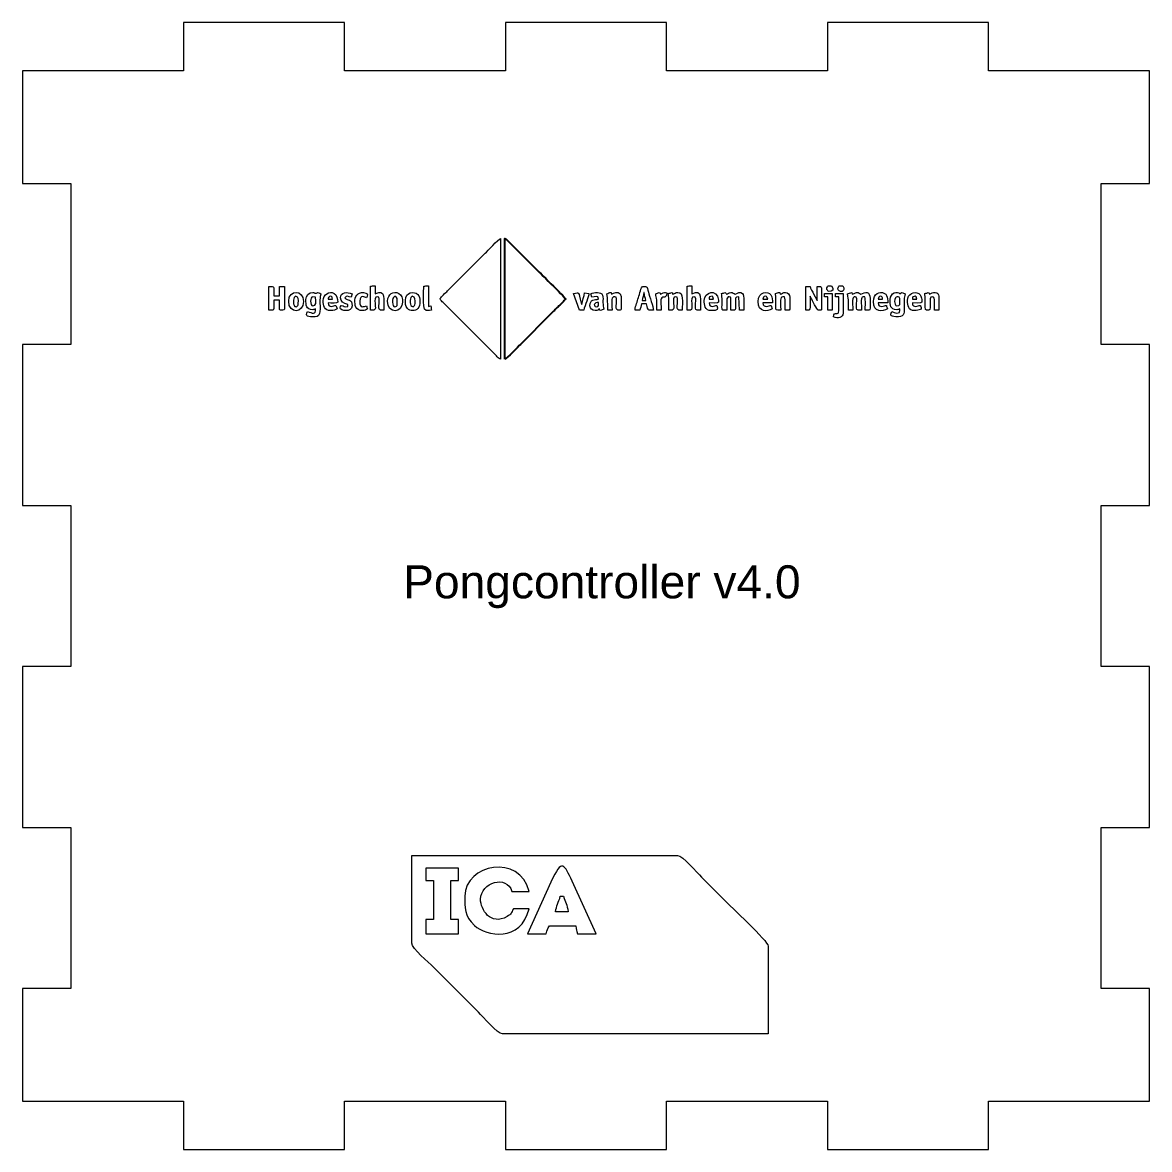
# Model space of a CAD drawing. Header units: centimetres. Extents: x -10.5 to 10.5, y -5.5 to 5.5.
# Drawn here: x 3.57 to 10.5, y -5.51 to 1.42 of the extents above; entities that cross this region are included whole.
import ezdxf

# ---------------------------------------------------------------- set-up
doc = ezdxf.new("R2010")
doc.units = ezdxf.units.CM
doc.header["$MEASUREMENT"] = 0
doc.layers.add('Laag 1', color=7, linetype='Continuous')
doc.styles.add('0', font='arial.ttf', dxfattribs={"height": 1})

msp = doc.modelspace()

# ---------------------------------------------------------------- linework, layer by layer
at = {"layer": 'Laag 1', "color": 1, "lineweight": 9}
for points in [[(5.54717, 1.42138), (5.54717, 1.42138), (4.5566, 1.42138), (4.5566, 1.42138)], [(4.5566, 1.42138), (4.5566, 1.42138), (4.5566, 1.12421), (4.5566, 1.12421)], [(5.54717, 1.12421), (5.54717, 1.12421), (5.54717, 1.42138), (5.54717, 1.42138)], [(7.5283, 1.42138), (7.5283, 1.42138), (6.53774, 1.42138), (6.53774, 1.42138)], [(6.53774, 1.42138), (6.53774, 1.42138), (6.53774, 1.12421), (6.53774, 1.12421)], [(7.5283, 1.12421), (7.5283, 1.12421), (7.5283, 1.42138), (7.5283, 1.42138)], [(9.50943, 1.42138), (9.50943, 1.42138), (8.51887, 1.42138), (8.51887, 1.42138)], [(8.51887, 1.42138), (8.51887, 1.42138), (8.51887, 1.12421), (8.51887, 1.12421)], [(9.50943, 1.12421), (9.50943, 1.12421), (9.50943, 1.42138), (9.50943, 1.42138)], [(4.5566, 1.12421), (4.5566, 1.12421), (3.56604, 1.12421), (3.56604, 1.12421)], [(3.56604, 1.12421), (3.56604, 1.12421), (3.56604, 0.43081), (3.56604, 0.43081)], [(6.53774, 1.12421), (6.53774, 1.12421), (5.54717, 1.12421), (5.54717, 1.12421)], [(8.51887, 1.12421), (8.51887, 1.12421), (7.5283, 1.12421), (7.5283, 1.12421)], [(10.5, 1.12421), (10.5, 1.12421), (9.50943, 1.12421), (9.50943, 1.12421)], [(10.5, 0.43081), (10.5, 0.43081), (10.5, 1.12421), (10.5, 1.12421)], [(3.56604, 0.43081), (3.56604, 0.43081), (3.86321, 0.43081), (3.86321, 0.43081)], [(3.86321, 0.43081), (3.86321, 0.43081), (3.86321, -0.55975), (3.86321, -0.55975)], [(10.20283, -0.55975), (10.20283, -0.55975), (10.20283, 0.43081), (10.20283, 0.43081)], [(10.20283, 0.43081), (10.20283, 0.43081), (10.5, 0.43081), (10.5, 0.43081)], [(3.86321, -0.55975), (3.86321, -0.55975), (3.56604, -0.55975), (3.56604, -0.55975)], [(10.5, -0.55975), (10.5, -0.55975), (10.20283, -0.55975), (10.20283, -0.55975)], [(10.5, -1.55032), (10.5, -1.55032), (10.5, -0.55975), (10.5, -0.55975)], [(3.86321, -1.55032), (3.86321, -1.55032), (3.86321, -2.54088), (3.86321, -2.54088)], [(10.20283, -2.54088), (10.20283, -2.54088), (10.20283, -1.55032), (10.20283, -1.55032)], [(10.20283, -1.55032), (10.20283, -1.55032), (10.5, -1.55032), (10.5, -1.55032)], [(3.56604, -2.54088), (3.56604, -2.54088), (3.56604, -3.53145), (3.56604, -3.53145)], [(3.86321, -2.54088), (3.86321, -2.54088), (3.56604, -2.54088), (3.56604, -2.54088)], [(10.5, -2.54088), (10.5, -2.54088), (10.20283, -2.54088), (10.20283, -2.54088)], [(10.5, -3.53145), (10.5, -3.53145), (10.5, -2.54088), (10.5, -2.54088)], [(3.56604, -3.53145), (3.56604, -3.53145), (3.86321, -3.53145), (3.86321, -3.53145)], [(3.86321, -3.53145), (3.86321, -3.53145), (3.86321, -4.52202), (3.86321, -4.52202)], [(10.20283, -4.52202), (10.20283, -4.52202), (10.20283, -3.53145), (10.20283, -3.53145)], [(10.20283, -3.53145), (10.20283, -3.53145), (10.5, -3.53145), (10.5, -3.53145)], [(3.56604, -4.52202), (3.56604, -4.52202), (3.56604, -5.21541), (3.56604, -5.21541)], [(3.86321, -4.52202), (3.86321, -4.52202), (3.56604, -4.52202), (3.56604, -4.52202)], [(10.5, -4.52202), (10.5, -4.52202), (10.20283, -4.52202), (10.20283, -4.52202)], [(10.5, -5.21541), (10.5, -5.21541), (10.5, -4.52202), (10.5, -4.52202)], [(3.56604, -5.21541), (3.56604, -5.21541), (4.5566, -5.21541), (4.5566, -5.21541)], [(4.5566, -5.21541), (4.5566, -5.21541), (4.5566, -5.51258), (4.5566, -5.51258)], [(5.54717, -5.21541), (5.54717, -5.21541), (6.53774, -5.21541), (6.53774, -5.21541)], [(5.54717, -5.51258), (5.54717, -5.51258), (5.54717, -5.21541), (5.54717, -5.21541)], [(6.53774, -5.21541), (6.53774, -5.21541), (6.53774, -5.51258), (6.53774, -5.51258)], [(7.5283, -5.51258), (7.5283, -5.51258), (7.5283, -5.21541), (7.5283, -5.21541)], [(7.5283, -5.21541), (7.5283, -5.21541), (8.51887, -5.21541), (8.51887, -5.21541)], [(8.51887, -5.21541), (8.51887, -5.21541), (8.51887, -5.51258), (8.51887, -5.51258)], [(9.50943, -5.51258), (9.50943, -5.51258), (9.50943, -5.21541), (9.50943, -5.21541)], [(9.50943, -5.21541), (9.50943, -5.21541), (10.5, -5.21541), (10.5, -5.21541)], [(4.5566, -5.51258), (4.5566, -5.51258), (5.54717, -5.51258), (5.54717, -5.51258)], [(6.53774, -5.51258), (6.53774, -5.51258), (7.5283, -5.51258), (7.5283, -5.51258)], [(8.51887, -5.51258), (8.51887, -5.51258), (9.50943, -5.51258), (9.50943, -5.51258)]]:
    msp.add_open_spline(points, degree=3, dxfattribs=at)
at = {"layer": 'Laag 1', "color": 6, "lineweight": 9}
for points, knots in [([(6.13489, -0.27752), (6.13794, -0.28895), (6.14702, -0.2941), (6.15485, -0.30191), (6.15485, -0.30191), (6.15485, -0.30191), (6.48153, -0.6286), (6.48153, -0.6286), (6.48153, -0.6286), (6.48968, -0.63676), (6.49551, -0.64686), (6.5074, -0.65003), (6.5074, -0.65003), (6.5074, -0.65003), (6.5074, 0.09203), (6.5074, 0.09203), (6.5074, 0.09203), (6.49446, 0.08857), (6.42445, 0.01352), (6.41353, 0.0026), (6.41353, 0.0026), (6.41353, 0.0026), (6.18145, -0.22948), (6.18145, -0.22948), (6.18145, -0.22948), (6.16857, -0.24237), (6.14375, -0.26429), (6.13489, -0.27752)], [0, 0, 0, 0, 0.125, 0.125, 0.125, 0.125, 0.25, 0.25, 0.25, 0.25, 0.375, 0.375, 0.375, 0.375, 0.5, 0.5, 0.5, 0.5, 0.625, 0.625, 0.625, 0.625, 0.75, 0.75, 0.75, 0.75, 1, 1, 1, 1]), ([(5.08241, -0.34848), (5.11951, -0.34848), (5.11197, -0.35815), (5.11197, -0.28639), (5.11197, -0.28639), (5.11197, -0.28639), (5.14745, -0.28639), (5.14745, -0.28639), (5.14745, -0.28639), (5.14745, -0.35562), (5.14193, -0.34848), (5.16814, -0.34848), (5.16814, -0.34848), (5.17495, -0.34848), (5.17701, -0.34642), (5.17701, -0.33961), (5.17701, -0.33961), (5.17701, -0.33961), (5.17701, -0.20361), (5.17701, -0.20361), (5.17701, -0.20361), (5.17701, -0.20361), (5.14745, -0.20361), (5.14745, -0.20361), (5.14745, -0.20361), (5.14745, -0.20361), (5.14745, -0.25978), (5.14745, -0.25978), (5.14745, -0.25978), (5.14745, -0.25978), (5.11197, -0.25978), (5.11197, -0.25978), (5.11197, -0.25978), (5.11197, -0.1948), (5.11911, -0.20361), (5.08241, -0.20361), (5.08241, -0.20361), (5.08241, -0.20361), (5.08241, -0.34848), (5.08241, -0.34848)], [0, 0, 0, 0, 0.0909091, 0.0909091, 0.0909091, 0.0909091, 0.1818182, 0.1818182, 0.1818182, 0.1818182, 0.2727273, 0.2727273, 0.2727273, 0.2727273, 0.3636364, 0.3636364, 0.3636364, 0.3636364, 0.4545455, 0.4545455, 0.4545455, 0.4545455, 0.5454545, 0.5454545, 0.5454545, 0.5454545, 0.6363636, 0.6363636, 0.6363636, 0.6363636, 0.7272727, 0.7272727, 0.7272727, 0.7272727, 0.8181818, 0.8181818, 0.8181818, 0.8181818, 1, 1, 1, 1]), ([(5.70621, -0.20066), (5.70621, -0.20066), (5.70621, -0.34848), (5.70621, -0.34848), (5.70621, -0.34848), (5.70621, -0.34848), (5.7269, -0.34848), (5.7269, -0.34848), (5.7269, -0.34848), (5.75348, -0.34848), (5.71501, -0.2657), (5.75056, -0.2657), (5.75056, -0.2657), (5.77502, -0.2657), (5.74383, -0.34848), (5.76829, -0.34848), (5.76829, -0.34848), (5.76829, -0.34848), (5.78899, -0.34848), (5.78899, -0.34848), (5.78899, -0.34848), (5.78899, -0.32066), (5.79424, -0.25834), (5.78154, -0.24654), (5.78154, -0.24654), (5.76806, -0.234), (5.74845, -0.24125), (5.73577, -0.24796), (5.73577, -0.24796), (5.73577, -0.24796), (5.73577, -0.1977), (5.73577, -0.1977), (5.73577, -0.1977), (5.72004, -0.1977), (5.71927, -0.20034), (5.70621, -0.20066)], [0, 0, 0, 0, 0.1, 0.1, 0.1, 0.1, 0.2, 0.2, 0.2, 0.2, 0.3, 0.3, 0.3, 0.3, 0.4, 0.4, 0.4, 0.4, 0.5, 0.5, 0.5, 0.5, 0.6, 0.6, 0.6, 0.6, 0.7, 0.7, 0.7, 0.7, 0.8, 0.8, 0.8, 0.8, 1, 1, 1, 1]), ([(6.03437, -0.20066), (6.03437, -0.22659), (6.02996, -0.33086), (6.03967, -0.34318), (6.03967, -0.34318), (6.04964, -0.35582), (6.06867, -0.34987), (6.08159, -0.34797), (6.08159, -0.34797), (6.08168, -0.33362), (6.07902, -0.33524), (6.07872, -0.32187), (6.07872, -0.32187), (6.07074, -0.32253), (6.07068, -0.32325), (6.06394, -0.32482), (6.06394, -0.32482), (6.06394, -0.32482), (6.06394, -0.1977), (6.06394, -0.1977), (6.06394, -0.1977), (6.0482, -0.1977), (6.04743, -0.20034), (6.03437, -0.20066)], [0, 0, 0, 0, 0.1428571, 0.1428571, 0.1428571, 0.1428571, 0.2857143, 0.2857143, 0.2857143, 0.2857143, 0.4285714, 0.4285714, 0.4285714, 0.4285714, 0.5714286, 0.5714286, 0.5714286, 0.5714286, 0.7142857, 0.7142857, 0.7142857, 0.7142857, 1, 1, 1, 1]), ([(7.3352, -0.34848), (7.3352, -0.34848), (7.36476, -0.34848), (7.36476, -0.34848), (7.36476, -0.34848), (7.36748, -0.3368), (7.37262, -0.32221), (7.37363, -0.31004), (7.37363, -0.31004), (7.37363, -0.31004), (7.40615, -0.31004), (7.40615, -0.31004), (7.40615, -0.31004), (7.41686, -0.356), (7.41364, -0.34848), (7.44754, -0.34848), (7.44754, -0.34848), (7.44754, -0.33082), (7.42312, -0.25984), (7.41672, -0.23738), (7.41672, -0.23738), (7.40539, -0.19762), (7.41257, -0.20361), (7.3825, -0.20361), (7.3825, -0.20361), (7.37083, -0.20361), (7.36305, -0.24895), (7.3555, -0.27122), (7.3555, -0.27122), (7.35178, -0.28221), (7.34817, -0.29649), (7.34445, -0.30747), (7.34445, -0.30747), (7.34008, -0.32035), (7.3352, -0.33199), (7.3352, -0.34848)], [0, 0, 0, 0, 0.1, 0.1, 0.1, 0.1, 0.2, 0.2, 0.2, 0.2, 0.3, 0.3, 0.3, 0.3, 0.4, 0.4, 0.4, 0.4, 0.5, 0.5, 0.5, 0.5, 0.6, 0.6, 0.6, 0.6, 0.7, 0.7, 0.7, 0.7, 0.8, 0.8, 0.8, 0.8, 1, 1, 1, 1]), ([(7.65449, -0.20066), (7.65449, -0.20066), (7.65449, -0.34848), (7.65449, -0.34848), (7.65449, -0.34848), (7.65449, -0.34848), (7.67518, -0.34848), (7.67518, -0.34848), (7.67518, -0.34848), (7.70176, -0.34848), (7.66329, -0.2657), (7.69883, -0.2657), (7.69883, -0.2657), (7.7233, -0.2657), (7.69211, -0.34848), (7.71657, -0.34848), (7.71657, -0.34848), (7.71657, -0.34848), (7.73727, -0.34848), (7.73727, -0.34848), (7.73727, -0.34848), (7.73727, -0.29074), (7.75177, -0.21213), (7.68405, -0.24796), (7.68405, -0.24796), (7.68405, -0.24796), (7.68405, -0.1977), (7.68405, -0.1977), (7.68405, -0.1977), (7.66831, -0.1977), (7.66755, -0.20034), (7.65449, -0.20066)], [0, 0, 0, 0, 0.1111111, 0.1111111, 0.1111111, 0.1111111, 0.2222222, 0.2222222, 0.2222222, 0.2222222, 0.3333333, 0.3333333, 0.3333333, 0.3333333, 0.4444444, 0.4444444, 0.4444444, 0.4444444, 0.5555556, 0.5555556, 0.5555556, 0.5555556, 0.6666667, 0.6666667, 0.6666667, 0.6666667, 0.7777778, 0.7777778, 0.7777778, 0.7777778, 1, 1, 1, 1]), ([(8.38472, -0.34848), (8.41983, -0.34848), (8.41133, -0.35442), (8.41133, -0.26274), (8.41133, -0.26274), (8.41133, -0.26274), (8.4173, -0.27156), (8.4173, -0.27156), (8.4173, -0.27156), (8.42698, -0.2889), (8.4524, -0.34848), (8.46455, -0.34848), (8.46455, -0.34848), (8.47652, -0.34848), (8.48228, -0.35012), (8.48228, -0.33961), (8.48228, -0.33961), (8.48228, -0.33961), (8.48228, -0.21248), (8.48228, -0.21248), (8.48228, -0.21248), (8.48228, -0.20099), (8.4747, -0.20361), (8.45568, -0.20361), (8.45568, -0.20361), (8.45568, -0.20361), (8.45568, -0.28935), (8.45568, -0.28935), (8.45568, -0.28935), (8.45526, -0.28875), (8.45476, -0.28703), (8.45461, -0.28746), (8.45461, -0.28746), (8.45445, -0.28789), (8.45375, -0.28598), (8.45354, -0.28557), (8.45354, -0.28557), (8.45354, -0.28557), (8.43298, -0.24701), (8.43298, -0.24701), (8.43298, -0.24701), (8.42786, -0.23678), (8.41342, -0.21144), (8.41133, -0.20361), (8.41133, -0.20361), (8.41133, -0.20361), (8.38472, -0.20361), (8.38472, -0.20361), (8.38472, -0.20361), (8.38472, -0.20361), (8.38472, -0.34848), (8.38472, -0.34848)], [0, 0, 0, 0, 0.0714286, 0.0714286, 0.0714286, 0.0714286, 0.1428571, 0.1428571, 0.1428571, 0.1428571, 0.2142857, 0.2142857, 0.2142857, 0.2142857, 0.2857143, 0.2857143, 0.2857143, 0.2857143, 0.3571429, 0.3571429, 0.3571429, 0.3571429, 0.4285714, 0.4285714, 0.4285714, 0.4285714, 0.5, 0.5, 0.5, 0.5, 0.5714286, 0.5714286, 0.5714286, 0.5714286, 0.6428571, 0.6428571, 0.6428571, 0.6428571, 0.7142857, 0.7142857, 0.7142857, 0.7142857, 0.7857143, 0.7857143, 0.7857143, 0.7857143, 0.8571429, 0.8571429, 0.8571429, 0.8571429, 1, 1, 1, 1]), ([(8.5148, -0.21544), (8.5148, -0.22241), (8.5206, -0.22859), (8.52367, -0.23318), (8.52367, -0.23318), (8.5538, -0.23318), (8.56096, -0.22247), (8.54437, -0.1977), (8.54437, -0.1977), (8.54437, -0.1977), (8.52367, -0.1977), (8.52367, -0.1977), (8.52367, -0.1977), (8.5206, -0.20228), (8.5148, -0.20846), (8.5148, -0.21544)], [0, 0, 0, 0, 0.2, 0.2, 0.2, 0.2, 0.4, 0.4, 0.4, 0.4, 0.6, 0.6, 0.6, 0.6, 1, 1, 1, 1]), ([(8.5828, -0.21544), (8.5828, -0.24245), (8.64087, -0.24026), (8.61237, -0.1977), (8.61237, -0.1977), (8.61237, -0.1977), (8.59167, -0.1977), (8.59167, -0.1977), (8.59167, -0.1977), (8.5886, -0.20228), (8.5828, -0.20846), (8.5828, -0.21544)], [0, 0, 0, 0, 0.25, 0.25, 0.25, 0.25, 0.5, 0.5, 0.5, 0.5, 1, 1, 1, 1]), ([(5.20362, -0.2923), (5.20362, -0.37644), (5.29527, -0.36697), (5.29527, -0.29526), (5.29527, -0.29526), (5.29527, -0.22061), (5.20362, -0.22096), (5.20362, -0.2923)], [0, 0, 0, 0, 0.3333333, 0.3333333, 0.3333333, 0.3333333, 1, 1, 1, 1]), ([(5.23318, -0.29822), (5.23318, -0.28207), (5.23345, -0.2737), (5.24501, -0.26274), (5.24501, -0.26274), (5.26664, -0.26778), (5.26275, -0.27917), (5.26275, -0.30709), (5.26275, -0.30709), (5.26275, -0.31912), (5.25808, -0.32299), (5.25092, -0.32778), (5.25092, -0.32778), (5.24111, -0.3255), (5.24135, -0.32675), (5.23704, -0.31801), (5.23704, -0.31801), (5.2346, -0.31309), (5.23318, -0.30479), (5.23318, -0.29822)], [0, 0, 0, 0, 0.1666667, 0.1666667, 0.1666667, 0.1666667, 0.3333333, 0.3333333, 0.3333333, 0.3333333, 0.5, 0.5, 0.5, 0.5, 0.6666667, 0.6666667, 0.6666667, 0.6666667, 1, 1, 1, 1]), ([(5.31005, -0.28343), (5.31005, -0.31799), (5.30868, -0.34552), (5.35144, -0.34552), (5.35144, -0.34552), (5.36046, -0.34552), (5.36337, -0.34268), (5.36918, -0.33961), (5.36918, -0.33961), (5.36918, -0.38126), (5.35075, -0.36476), (5.31892, -0.35734), (5.31892, -0.35734), (5.30474, -0.38689), (5.31888, -0.38987), (5.36622, -0.38987), (5.36622, -0.38987), (5.40617, -0.38987), (5.39579, -0.33461), (5.39568, -0.28628), (5.39568, -0.28628), (5.39562, -0.26374), (5.40037, -0.26399), (5.4017, -0.24796), (5.4017, -0.24796), (5.39807, -0.24604), (5.39331, -0.24339), (5.38943, -0.2421), (5.38943, -0.2421), (5.3728, -0.23658), (5.38404, -0.24662), (5.36523, -0.2433), (5.36523, -0.2433), (5.35468, -0.24144), (5.35999, -0.23909), (5.35144, -0.23909), (5.35144, -0.23909), (5.3277, -0.23909), (5.31005, -0.25882), (5.31005, -0.28343)], [0, 0, 0, 0, 0.0909091, 0.0909091, 0.0909091, 0.0909091, 0.1818182, 0.1818182, 0.1818182, 0.1818182, 0.2727273, 0.2727273, 0.2727273, 0.2727273, 0.3636364, 0.3636364, 0.3636364, 0.3636364, 0.4545455, 0.4545455, 0.4545455, 0.4545455, 0.5454545, 0.5454545, 0.5454545, 0.5454545, 0.6363636, 0.6363636, 0.6363636, 0.6363636, 0.7272727, 0.7272727, 0.7272727, 0.7272727, 0.8181818, 0.8181818, 0.8181818, 0.8181818, 1, 1, 1, 1]), ([(5.35144, -0.2657), (5.35144, -0.2657), (5.36918, -0.26865), (5.36918, -0.26865), (5.36918, -0.26865), (5.36918, -0.30165), (5.37678, -0.32187), (5.35144, -0.32187), (5.35144, -0.32187), (5.33373, -0.32187), (5.33373, -0.2657), (5.35144, -0.2657)], [0, 0, 0, 0, 0.25, 0.25, 0.25, 0.25, 0.5, 0.5, 0.5, 0.5, 1, 1, 1, 1]), ([(5.41648, -0.28935), (5.41648, -0.31874), (5.42, -0.35143), (5.46378, -0.35143), (5.46378, -0.35143), (5.47958, -0.35143), (5.49262, -0.34603), (5.50222, -0.33961), (5.50222, -0.33961), (5.5002, -0.33097), (5.49705, -0.32592), (5.49335, -0.31891), (5.49335, -0.31891), (5.48234, -0.32148), (5.44681, -0.33849), (5.44605, -0.30413), (5.44605, -0.30413), (5.46586, -0.30413), (5.50517, -0.30841), (5.50517, -0.29822), (5.50517, -0.29822), (5.50517, -0.28062), (5.50054, -0.25325), (5.4845, -0.24498), (5.4845, -0.24498), (5.45178, -0.22813), (5.41648, -0.253), (5.41648, -0.28935)], [0, 0, 0, 0, 0.125, 0.125, 0.125, 0.125, 0.25, 0.25, 0.25, 0.25, 0.375, 0.375, 0.375, 0.375, 0.5, 0.5, 0.5, 0.5, 0.625, 0.625, 0.625, 0.625, 0.75, 0.75, 0.75, 0.75, 1, 1, 1, 1]), ([(5.46083, -0.26274), (5.47136, -0.26274), (5.47241, -0.26975), (5.47265, -0.28048), (5.47265, -0.28048), (5.47265, -0.28048), (5.44605, -0.28048), (5.44605, -0.28048), (5.44605, -0.28048), (5.44684, -0.27096), (5.45134, -0.26274), (5.46083, -0.26274)], [0, 0, 0, 0, 0.25, 0.25, 0.25, 0.25, 0.5, 0.5, 0.5, 0.5, 1, 1, 1, 1]), ([(5.52291, -0.27161), (5.52291, -0.29681), (5.53865, -0.30633), (5.56726, -0.313), (5.56726, -0.313), (5.56726, -0.313), (5.56726, -0.32482), (5.56726, -0.32482), (5.56726, -0.32482), (5.53977, -0.33211), (5.5492, -0.32085), (5.52587, -0.31891), (5.52587, -0.31891), (5.52389, -0.32265), (5.51996, -0.32869), (5.51996, -0.33369), (5.51996, -0.33369), (5.51996, -0.35305), (5.59387, -0.36445), (5.59387, -0.32187), (5.59387, -0.32187), (5.59387, -0.27387), (5.56514, -0.29494), (5.54952, -0.27161), (5.54952, -0.27161), (5.56094, -0.25455), (5.56735, -0.26694), (5.58795, -0.26865), (5.58795, -0.26865), (5.58795, -0.26865), (5.59428, -0.24809), (5.59428, -0.24809), (5.59428, -0.24809), (5.56234, -0.23293), (5.52291, -0.23894), (5.52291, -0.27161)], [0, 0, 0, 0, 0.1, 0.1, 0.1, 0.1, 0.2, 0.2, 0.2, 0.2, 0.3, 0.3, 0.3, 0.3, 0.4, 0.4, 0.4, 0.4, 0.5, 0.5, 0.5, 0.5, 0.6, 0.6, 0.6, 0.6, 0.7, 0.7, 0.7, 0.7, 0.8, 0.8, 0.8, 0.8, 1, 1, 1, 1]), ([(5.6116, -0.28639), (5.6116, -0.31456), (5.61002, -0.35143), (5.65891, -0.35143), (5.65891, -0.35143), (5.67155, -0.35143), (5.68095, -0.34464), (5.68847, -0.33961), (5.68847, -0.33961), (5.68565, -0.33373), (5.68423, -0.32904), (5.68256, -0.32187), (5.68256, -0.32187), (5.66675, -0.32222), (5.64117, -0.34519), (5.64117, -0.2923), (5.64117, -0.2923), (5.64117, -0.2463), (5.67537, -0.27101), (5.68256, -0.27161), (5.68256, -0.27161), (5.68637, -0.25525), (5.69709, -0.25047), (5.67803, -0.24362), (5.67803, -0.24362), (5.63898, -0.2296), (5.6116, -0.25582), (5.6116, -0.28639)], [0, 0, 0, 0, 0.125, 0.125, 0.125, 0.125, 0.25, 0.25, 0.25, 0.25, 0.375, 0.375, 0.375, 0.375, 0.5, 0.5, 0.5, 0.5, 0.625, 0.625, 0.625, 0.625, 0.75, 0.75, 0.75, 0.75, 1, 1, 1, 1]), ([(5.81264, -0.2923), (5.81264, -0.37695), (5.90429, -0.36481), (5.90429, -0.29822), (5.90429, -0.29822), (5.90429, -0.27759), (5.898, -0.25403), (5.88062, -0.24502), (5.88062, -0.24502), (5.84957, -0.22892), (5.81264, -0.24692), (5.81264, -0.2923)], [0, 0, 0, 0, 0.25, 0.25, 0.25, 0.25, 0.5, 0.5, 0.5, 0.5, 1, 1, 1, 1]), ([(5.84221, -0.29822), (5.84221, -0.27955), (5.8431, -0.27204), (5.85699, -0.26274), (5.85699, -0.26274), (5.87576, -0.27268), (5.87177, -0.27566), (5.87177, -0.313), (5.87177, -0.313), (5.87177, -0.32963), (5.84221, -0.33923), (5.84221, -0.29822)], [0, 0, 0, 0, 0.25, 0.25, 0.25, 0.25, 0.5, 0.5, 0.5, 0.5, 1, 1, 1, 1]), ([(5.92203, -0.28639), (5.92203, -0.30556), (5.92018, -0.32354), (5.93469, -0.33878), (5.93469, -0.33878), (5.95041, -0.3553), (5.98345, -0.35536), (5.99822, -0.33893), (5.99822, -0.33893), (6.01679, -0.31827), (6.01495, -0.26869), (5.99808, -0.25173), (5.99808, -0.25173), (5.97571, -0.22924), (5.92203, -0.23707), (5.92203, -0.28639)], [0, 0, 0, 0, 0.2, 0.2, 0.2, 0.2, 0.4, 0.4, 0.4, 0.4, 0.6, 0.6, 0.6, 0.6, 1, 1, 1, 1]), ([(5.95159, -0.30117), (5.95159, -0.28034), (5.94984, -0.27455), (5.96342, -0.26274), (5.96342, -0.26274), (5.98451, -0.26765), (5.98116, -0.28317), (5.98116, -0.30709), (5.98116, -0.30709), (5.98116, -0.31912), (5.97649, -0.32299), (5.96933, -0.32778), (5.96933, -0.32778), (5.95548, -0.32455), (5.95159, -0.3179), (5.95159, -0.30117)], [0, 0, 0, 0, 0.2, 0.2, 0.2, 0.2, 0.4, 0.4, 0.4, 0.4, 0.6, 0.6, 0.6, 0.6, 1, 1, 1, 1]), ([(6.95677, -0.245), (6.95677, -0.245), (6.99225, -0.34848), (6.99225, -0.34848), (6.99225, -0.34848), (6.99225, -0.34848), (7.01886, -0.34848), (7.01886, -0.34848), (7.01886, -0.34848), (7.02631, -0.31651), (7.05091, -0.26586), (7.05138, -0.245), (7.05138, -0.245), (7.05138, -0.245), (7.02477, -0.24205), (7.02477, -0.24205), (7.02477, -0.24205), (7.02429, -0.26373), (7.00901, -0.28924), (7.00703, -0.313), (7.00703, -0.313), (7.00703, -0.313), (7.00388, -0.30433), (7.00388, -0.30433), (7.00388, -0.30433), (6.98342, -0.23033), (6.99636, -0.24086), (6.95677, -0.245)], [0, 0, 0, 0, 0.125, 0.125, 0.125, 0.125, 0.25, 0.25, 0.25, 0.25, 0.375, 0.375, 0.375, 0.375, 0.5, 0.5, 0.5, 0.5, 0.625, 0.625, 0.625, 0.625, 0.75, 0.75, 0.75, 0.75, 1, 1, 1, 1]), ([(7.0632, -0.24796), (7.0632, -0.24796), (7.06953, -0.26852), (7.06953, -0.26852), (7.06953, -0.26852), (7.08931, -0.2682), (7.10986, -0.25134), (7.11051, -0.28048), (7.11051, -0.28048), (7.08609, -0.28617), (7.05729, -0.27963), (7.05729, -0.32187), (7.05729, -0.32187), (7.05729, -0.33872), (7.07285, -0.35143), (7.08981, -0.35143), (7.08981, -0.35143), (7.10416, -0.35143), (7.10813, -0.34516), (7.11642, -0.33961), (7.11642, -0.33961), (7.11756, -0.35334), (7.11325, -0.34478), (7.12233, -0.35143), (7.12233, -0.35143), (7.12947, -0.34801), (7.1358, -0.34639), (7.14303, -0.34256), (7.14303, -0.34256), (7.14167, -0.32628), (7.13699, -0.32288), (7.13701, -0.30128), (7.13701, -0.30128), (7.13703, -0.28724), (7.13995, -0.26776), (7.13528, -0.25571), (7.13528, -0.25571), (7.12638, -0.23274), (7.08199, -0.23894), (7.0632, -0.24796)], [0, 0, 0, 0, 0.0909091, 0.0909091, 0.0909091, 0.0909091, 0.1818182, 0.1818182, 0.1818182, 0.1818182, 0.2727273, 0.2727273, 0.2727273, 0.2727273, 0.3636364, 0.3636364, 0.3636364, 0.3636364, 0.4545455, 0.4545455, 0.4545455, 0.4545455, 0.5454545, 0.5454545, 0.5454545, 0.5454545, 0.6363636, 0.6363636, 0.6363636, 0.6363636, 0.7272727, 0.7272727, 0.7272727, 0.7272727, 0.8181818, 0.8181818, 0.8181818, 0.8181818, 1, 1, 1, 1]), ([(7.16077, -0.24796), (7.1675, -0.27686), (7.16668, -0.31658), (7.16668, -0.34848), (7.16668, -0.34848), (7.16668, -0.34848), (7.19329, -0.34848), (7.19329, -0.34848), (7.19329, -0.34848), (7.19329, -0.28528), (7.18521, -0.2657), (7.21103, -0.2657), (7.21103, -0.2657), (7.23549, -0.2657), (7.2043, -0.34848), (7.22876, -0.34848), (7.22876, -0.34848), (7.25572, -0.34848), (7.24946, -0.35712), (7.24946, -0.27161), (7.24946, -0.27161), (7.24946, -0.26215), (7.24746, -0.25401), (7.24294, -0.24856), (7.24294, -0.24856), (7.22837, -0.23096), (7.20534, -0.24297), (7.19033, -0.25091), (7.19033, -0.25091), (7.19033, -0.25091), (7.18701, -0.2392), (7.18701, -0.2392), (7.18701, -0.2392), (7.17589, -0.24004), (7.16882, -0.2437), (7.16077, -0.24796)], [0, 0, 0, 0, 0.1, 0.1, 0.1, 0.1, 0.2, 0.2, 0.2, 0.2, 0.3, 0.3, 0.3, 0.3, 0.4, 0.4, 0.4, 0.4, 0.5, 0.5, 0.5, 0.5, 0.6, 0.6, 0.6, 0.6, 0.7, 0.7, 0.7, 0.7, 0.8, 0.8, 0.8, 0.8, 1, 1, 1, 1]), ([(7.38841, -0.23909), (7.38841, -0.23909), (7.39137, -0.23909), (7.39137, -0.23909), (7.39137, -0.23909), (7.39137, -0.26231), (7.39865, -0.27033), (7.40024, -0.28935), (7.40024, -0.28935), (7.40024, -0.28935), (7.37954, -0.28935), (7.37954, -0.28935), (7.37954, -0.28935), (7.37998, -0.26988), (7.38841, -0.2602), (7.38841, -0.23909)], [0, 0, 0, 0, 0.2, 0.2, 0.2, 0.2, 0.4, 0.4, 0.4, 0.4, 0.6, 0.6, 0.6, 0.6, 1, 1, 1, 1]), ([(7.46232, -0.24796), (7.46268, -0.26413), (7.46823, -0.2688), (7.46823, -0.28639), (7.46823, -0.28639), (7.46823, -0.28639), (7.46823, -0.34848), (7.46823, -0.34848), (7.46823, -0.34848), (7.46823, -0.34848), (7.49484, -0.34848), (7.49484, -0.34848), (7.49484, -0.34848), (7.49484, -0.2864), (7.48733, -0.26991), (7.51399, -0.26757), (7.51399, -0.26757), (7.51828, -0.26719), (7.52797, -0.27031), (7.53032, -0.24205), (7.53032, -0.24205), (7.51441, -0.24072), (7.5198, -0.23222), (7.49189, -0.25091), (7.49189, -0.25091), (7.48663, -0.24098), (7.49164, -0.24541), (7.48302, -0.23909), (7.48302, -0.23909), (7.47579, -0.24291), (7.46946, -0.24453), (7.46232, -0.24796)], [0, 0, 0, 0, 0.1111111, 0.1111111, 0.1111111, 0.1111111, 0.2222222, 0.2222222, 0.2222222, 0.2222222, 0.3333333, 0.3333333, 0.3333333, 0.3333333, 0.4444444, 0.4444444, 0.4444444, 0.4444444, 0.5555556, 0.5555556, 0.5555556, 0.5555556, 0.6666667, 0.6666667, 0.6666667, 0.6666667, 0.7777778, 0.7777778, 0.7777778, 0.7777778, 1, 1, 1, 1]), ([(7.53919, -0.245), (7.53919, -0.26187), (7.54214, -0.26545), (7.54214, -0.28343), (7.54214, -0.28343), (7.54214, -0.28343), (7.54214, -0.34848), (7.54214, -0.34848), (7.54214, -0.34848), (7.54214, -0.34848), (7.56284, -0.34848), (7.56284, -0.34848), (7.56284, -0.34848), (7.58942, -0.34848), (7.55094, -0.2657), (7.58649, -0.2657), (7.58649, -0.2657), (7.61095, -0.2657), (7.57977, -0.34848), (7.60423, -0.34848), (7.60423, -0.34848), (7.60423, -0.34848), (7.62492, -0.34848), (7.62492, -0.34848), (7.62492, -0.34848), (7.62492, -0.29683), (7.63571, -0.23909), (7.59832, -0.23909), (7.59832, -0.23909), (7.5831, -0.23909), (7.5776, -0.24776), (7.5658, -0.25091), (7.5658, -0.25091), (7.56465, -0.23718), (7.56897, -0.24574), (7.55988, -0.23909), (7.55988, -0.23909), (7.5534, -0.2422), (7.54825, -0.24425), (7.53919, -0.245)], [0, 0, 0, 0, 0.0909091, 0.0909091, 0.0909091, 0.0909091, 0.1818182, 0.1818182, 0.1818182, 0.1818182, 0.2727273, 0.2727273, 0.2727273, 0.2727273, 0.3636364, 0.3636364, 0.3636364, 0.3636364, 0.4545455, 0.4545455, 0.4545455, 0.4545455, 0.5454545, 0.5454545, 0.5454545, 0.5454545, 0.6363636, 0.6363636, 0.6363636, 0.6363636, 0.7272727, 0.7272727, 0.7272727, 0.7272727, 0.8181818, 0.8181818, 0.8181818, 0.8181818, 1, 1, 1, 1]), ([(7.76092, -0.28935), (7.76092, -0.31582), (7.76195, -0.35143), (7.80526, -0.35143), (7.80526, -0.35143), (7.84356, -0.35143), (7.84942, -0.34091), (7.83779, -0.31891), (7.83779, -0.31891), (7.82678, -0.32148), (7.79125, -0.33849), (7.79048, -0.30413), (7.79048, -0.30413), (7.84759, -0.30413), (7.85168, -0.30937), (7.8488, -0.28786), (7.8488, -0.28786), (7.83816, -0.20807), (7.76092, -0.23781), (7.76092, -0.28935)], [0, 0, 0, 0, 0.1666667, 0.1666667, 0.1666667, 0.1666667, 0.3333333, 0.3333333, 0.3333333, 0.3333333, 0.5, 0.5, 0.5, 0.5, 0.6666667, 0.6666667, 0.6666667, 0.6666667, 1, 1, 1, 1]), ([(7.79344, -0.2657), (7.80265, -0.26349), (7.81652, -0.25483), (7.81709, -0.28048), (7.81709, -0.28048), (7.81709, -0.28048), (7.79048, -0.28048), (7.79048, -0.28048), (7.79048, -0.28048), (7.79115, -0.27251), (7.79183, -0.27241), (7.79344, -0.2657)], [0, 0, 0, 0, 0.25, 0.25, 0.25, 0.25, 0.5, 0.5, 0.5, 0.5, 1, 1, 1, 1]), ([(7.86735, -0.245), (7.86768, -0.25965), (7.87033, -0.26443), (7.87031, -0.29822), (7.87031, -0.29822), (7.87027, -0.35505), (7.86303, -0.34848), (7.89987, -0.34848), (7.89987, -0.34848), (7.89987, -0.29767), (7.89193, -0.2657), (7.91465, -0.2657), (7.91465, -0.2657), (7.92146, -0.2657), (7.92352, -0.26775), (7.92352, -0.27457), (7.92352, -0.27457), (7.92352, -0.27457), (7.92352, -0.34848), (7.92352, -0.34848), (7.92352, -0.34848), (7.95923, -0.34848), (7.95353, -0.355), (7.95306, -0.30115), (7.95306, -0.30115), (7.95283, -0.27488), (7.94743, -0.2657), (7.97378, -0.2657), (7.97378, -0.2657), (7.97378, -0.2657), (7.97674, -0.34848), (7.97674, -0.34848), (7.97674, -0.34848), (7.97674, -0.34848), (8.00335, -0.34848), (8.00335, -0.34848), (8.00335, -0.34848), (8.00335, -0.32029), (8.00857, -0.25646), (7.99674, -0.2457), (7.99674, -0.2457), (7.98198, -0.23227), (7.96211, -0.24289), (7.95013, -0.25091), (7.95013, -0.25091), (7.94206, -0.24551), (7.93791, -0.23874), (7.92413, -0.23971), (7.92413, -0.23971), (7.91245, -0.24052), (7.90576, -0.24624), (7.89691, -0.25091), (7.89691, -0.25091), (7.89416, -0.24058), (7.89579, -0.24428), (7.88804, -0.23909), (7.88804, -0.23909), (7.88156, -0.2422), (7.87641, -0.24425), (7.86735, -0.245)], [0, 0, 0, 0, 0.0625, 0.0625, 0.0625, 0.0625, 0.125, 0.125, 0.125, 0.125, 0.1875, 0.1875, 0.1875, 0.1875, 0.25, 0.25, 0.25, 0.25, 0.3125, 0.3125, 0.3125, 0.3125, 0.375, 0.375, 0.375, 0.375, 0.4375, 0.4375, 0.4375, 0.4375, 0.5, 0.5, 0.5, 0.5, 0.5625, 0.5625, 0.5625, 0.5625, 0.625, 0.625, 0.625, 0.625, 0.6875, 0.6875, 0.6875, 0.6875, 0.75, 0.75, 0.75, 0.75, 0.8125, 0.8125, 0.8125, 0.8125, 0.875, 0.875, 0.875, 0.875, 1, 1, 1, 1]), ([(8.09204, -0.29526), (8.09204, -0.36343), (8.1503, -0.358), (8.17777, -0.33961), (8.17777, -0.33961), (8.17777, -0.33961), (8.17145, -0.31905), (8.17145, -0.31905), (8.17145, -0.31905), (8.15948, -0.31996), (8.12457, -0.3398), (8.1216, -0.30413), (8.1216, -0.30413), (8.1216, -0.30413), (8.18073, -0.30413), (8.18073, -0.30413), (8.18073, -0.30413), (8.18073, -0.28614), (8.18076, -0.26961), (8.1708, -0.25493), (8.1708, -0.25493), (8.15382, -0.22988), (8.09204, -0.22989), (8.09204, -0.29526)], [0, 0, 0, 0, 0.1428571, 0.1428571, 0.1428571, 0.1428571, 0.2857143, 0.2857143, 0.2857143, 0.2857143, 0.4285714, 0.4285714, 0.4285714, 0.4285714, 0.5714286, 0.5714286, 0.5714286, 0.5714286, 0.7142857, 0.7142857, 0.7142857, 0.7142857, 1, 1, 1, 1]), ([(8.13638, -0.26274), (8.14777, -0.26274), (8.14745, -0.27273), (8.15117, -0.28048), (8.15117, -0.28048), (8.15117, -0.28048), (8.1216, -0.28048), (8.1216, -0.28048), (8.1216, -0.28048), (8.12356, -0.27205), (8.12617, -0.26274), (8.13638, -0.26274)], [0, 0, 0, 0, 0.25, 0.25, 0.25, 0.25, 0.5, 0.5, 0.5, 0.5, 1, 1, 1, 1]), ([(8.19847, -0.245), (8.19875, -0.25785), (8.20075, -0.25545), (8.20144, -0.26864), (8.20144, -0.26864), (8.20144, -0.26864), (8.20117, -0.32804), (8.20117, -0.32804), (8.20117, -0.32804), (8.20099, -0.3511), (8.19914, -0.34848), (8.23099, -0.34848), (8.23099, -0.34848), (8.23099, -0.27005), (8.22325, -0.2657), (8.25464, -0.2657), (8.25464, -0.2657), (8.26063, -0.29142), (8.2576, -0.32174), (8.2576, -0.34848), (8.2576, -0.34848), (8.29572, -0.34848), (8.28716, -0.36062), (8.28716, -0.26865), (8.28716, -0.26865), (8.28716, -0.25344), (8.27575, -0.23909), (8.26055, -0.23909), (8.26055, -0.23909), (8.24617, -0.23909), (8.23752, -0.24589), (8.22803, -0.25091), (8.22803, -0.25091), (8.22803, -0.25091), (8.22471, -0.2392), (8.22471, -0.2392), (8.22471, -0.2392), (8.21246, -0.24014), (8.21108, -0.24395), (8.19847, -0.245)], [0, 0, 0, 0, 0.0909091, 0.0909091, 0.0909091, 0.0909091, 0.1818182, 0.1818182, 0.1818182, 0.1818182, 0.2727273, 0.2727273, 0.2727273, 0.2727273, 0.3636364, 0.3636364, 0.3636364, 0.3636364, 0.4545455, 0.4545455, 0.4545455, 0.4545455, 0.5454545, 0.5454545, 0.5454545, 0.5454545, 0.6363636, 0.6363636, 0.6363636, 0.6363636, 0.7272727, 0.7272727, 0.7272727, 0.7272727, 0.8181818, 0.8181818, 0.8181818, 0.8181818, 1, 1, 1, 1]), ([(8.50002, -0.2657), (8.50002, -0.2657), (8.52072, -0.2657), (8.52072, -0.2657), (8.52072, -0.2657), (8.52072, -0.2657), (8.52072, -0.34848), (8.52072, -0.34848), (8.52072, -0.34848), (8.52072, -0.34848), (8.54733, -0.34848), (8.54733, -0.34848), (8.54733, -0.34848), (8.54733, -0.34848), (8.54733, -0.245), (8.54733, -0.245), (8.54733, -0.245), (8.54733, -0.245), (8.50002, -0.245), (8.50002, -0.245), (8.50002, -0.245), (8.50002, -0.245), (8.50002, -0.2657), (8.50002, -0.2657)], [0, 0, 0, 0, 0.1428571, 0.1428571, 0.1428571, 0.1428571, 0.2857143, 0.2857143, 0.2857143, 0.2857143, 0.4285714, 0.4285714, 0.4285714, 0.4285714, 0.5714286, 0.5714286, 0.5714286, 0.5714286, 0.7142857, 0.7142857, 0.7142857, 0.7142857, 1, 1, 1, 1]), ([(8.56802, -0.2657), (8.56802, -0.2657), (8.58872, -0.2657), (8.58872, -0.2657), (8.58872, -0.2657), (8.58872, -0.2657), (8.58872, -0.35143), (8.58872, -0.35143), (8.58872, -0.35143), (8.58872, -0.38877), (8.55974, -0.34721), (8.55619, -0.38987), (8.55619, -0.38987), (8.58218, -0.40233), (8.61532, -0.39546), (8.61532, -0.36621), (8.61532, -0.36621), (8.61532, -0.36621), (8.61532, -0.245), (8.61532, -0.245), (8.61532, -0.245), (8.61532, -0.245), (8.56802, -0.245), (8.56802, -0.245), (8.56802, -0.245), (8.56802, -0.245), (8.56802, -0.2657), (8.56802, -0.2657)], [0, 0, 0, 0, 0.125, 0.125, 0.125, 0.125, 0.25, 0.25, 0.25, 0.25, 0.375, 0.375, 0.375, 0.375, 0.5, 0.5, 0.5, 0.5, 0.625, 0.625, 0.625, 0.625, 0.75, 0.75, 0.75, 0.75, 1, 1, 1, 1]), ([(8.64193, -0.24796), (8.65092, -0.28653), (8.64784, -0.30599), (8.64784, -0.34848), (8.64784, -0.34848), (8.64784, -0.34848), (8.67445, -0.34848), (8.67445, -0.34848), (8.67445, -0.34848), (8.67445, -0.29767), (8.66651, -0.2657), (8.68923, -0.2657), (8.68923, -0.2657), (8.7137, -0.2657), (8.68251, -0.34848), (8.70697, -0.34848), (8.70697, -0.34848), (8.70697, -0.34848), (8.72767, -0.34848), (8.72767, -0.34848), (8.72767, -0.34848), (8.72767, -0.27393), (8.71996, -0.26633), (8.74836, -0.2657), (8.74836, -0.2657), (8.75435, -0.29142), (8.75132, -0.32174), (8.75132, -0.34848), (8.75132, -0.34848), (8.78896, -0.34848), (8.78088, -0.3594), (8.78088, -0.27752), (8.78088, -0.27752), (8.78088, -0.23299), (8.75227, -0.23246), (8.72471, -0.25091), (8.72471, -0.25091), (8.70507, -0.23776), (8.70597, -0.23267), (8.6715, -0.25091), (8.6715, -0.25091), (8.6715, -0.25091), (8.66818, -0.2392), (8.66818, -0.2392), (8.66818, -0.2392), (8.66007, -0.24106), (8.64896, -0.24458), (8.64193, -0.24796)], [0, 0, 0, 0, 0.0769231, 0.0769231, 0.0769231, 0.0769231, 0.1538462, 0.1538462, 0.1538462, 0.1538462, 0.2307692, 0.2307692, 0.2307692, 0.2307692, 0.3076923, 0.3076923, 0.3076923, 0.3076923, 0.3846154, 0.3846154, 0.3846154, 0.3846154, 0.4615385, 0.4615385, 0.4615385, 0.4615385, 0.5384615, 0.5384615, 0.5384615, 0.5384615, 0.6153846, 0.6153846, 0.6153846, 0.6153846, 0.6923077, 0.6923077, 0.6923077, 0.6923077, 0.7692308, 0.7692308, 0.7692308, 0.7692308, 0.8461538, 0.8461538, 0.8461538, 0.8461538, 1, 1, 1, 1]), ([(8.80158, -0.29526), (8.80158, -0.36352), (8.85965, -0.35813), (8.88731, -0.33961), (8.88731, -0.33961), (8.88476, -0.32865), (8.88243, -0.33134), (8.8814, -0.31891), (8.8814, -0.31891), (8.87057, -0.31981), (8.83194, -0.33987), (8.83114, -0.30413), (8.83114, -0.30413), (8.83114, -0.30413), (8.89027, -0.30413), (8.89027, -0.30413), (8.89027, -0.30413), (8.89027, -0.28664), (8.88904, -0.27064), (8.88259, -0.2586), (8.88259, -0.2586), (8.87896, -0.25183), (8.87553, -0.24806), (8.86959, -0.24499), (8.86959, -0.24499), (8.83773, -0.22849), (8.80158, -0.24767), (8.80158, -0.29526)], [0, 0, 0, 0, 0.125, 0.125, 0.125, 0.125, 0.25, 0.25, 0.25, 0.25, 0.375, 0.375, 0.375, 0.375, 0.5, 0.5, 0.5, 0.5, 0.625, 0.625, 0.625, 0.625, 0.75, 0.75, 0.75, 0.75, 1, 1, 1, 1]), ([(8.84592, -0.26274), (8.85645, -0.26274), (8.85751, -0.26975), (8.85775, -0.28048), (8.85775, -0.28048), (8.85775, -0.28048), (8.83114, -0.28048), (8.83114, -0.28048), (8.83114, -0.28048), (8.83193, -0.27096), (8.83643, -0.26274), (8.84592, -0.26274)], [0, 0, 0, 0, 0.25, 0.25, 0.25, 0.25, 0.5, 0.5, 0.5, 0.5, 1, 1, 1, 1]), ([(8.90505, -0.28343), (8.90505, -0.31776), (8.90253, -0.34552), (8.94644, -0.34552), (8.94644, -0.34552), (8.95546, -0.34552), (8.95837, -0.34268), (8.96418, -0.33961), (8.96418, -0.33961), (8.96418, -0.35354), (8.96365, -0.35283), (8.96122, -0.36326), (8.96122, -0.36326), (8.93249, -0.37014), (8.94024, -0.36348), (8.91392, -0.35734), (8.91392, -0.35734), (8.9017, -0.38281), (8.90796, -0.38987), (8.95531, -0.38987), (8.95531, -0.38987), (8.99633, -0.38987), (8.99085, -0.35501), (8.99079, -0.3337), (8.99079, -0.3337), (8.99075, -0.3189), (8.99085, -0.3041), (8.99075, -0.28931), (8.99075, -0.28931), (8.99057, -0.26443), (8.9925, -0.26599), (8.9967, -0.24796), (8.9967, -0.24796), (8.97033, -0.234), (8.97398, -0.2414), (8.96418, -0.24796), (8.96418, -0.24796), (8.94962, -0.22809), (8.90505, -0.2417), (8.90505, -0.28343)], [0, 0, 0, 0, 0.0909091, 0.0909091, 0.0909091, 0.0909091, 0.1818182, 0.1818182, 0.1818182, 0.1818182, 0.2727273, 0.2727273, 0.2727273, 0.2727273, 0.3636364, 0.3636364, 0.3636364, 0.3636364, 0.4545455, 0.4545455, 0.4545455, 0.4545455, 0.5454545, 0.5454545, 0.5454545, 0.5454545, 0.6363636, 0.6363636, 0.6363636, 0.6363636, 0.7272727, 0.7272727, 0.7272727, 0.7272727, 0.8181818, 0.8181818, 0.8181818, 0.8181818, 1, 1, 1, 1]), ([(8.93166, -0.29526), (8.93166, -0.25494), (8.96418, -0.26199), (8.96418, -0.27752), (8.96418, -0.27752), (8.96418, -0.31457), (8.96849, -0.32187), (8.94644, -0.32187), (8.94644, -0.32187), (8.93863, -0.32187), (8.93813, -0.31813), (8.93567, -0.31195), (8.93567, -0.31195), (8.9354, -0.31127), (8.93166, -0.2956), (8.93166, -0.29526)], [0, 0, 0, 0, 0.2, 0.2, 0.2, 0.2, 0.4, 0.4, 0.4, 0.4, 0.6, 0.6, 0.6, 0.6, 1, 1, 1, 1]), ([(9.01148, -0.28935), (9.01148, -0.31812), (9.01523, -0.35143), (9.05583, -0.35143), (9.05583, -0.35143), (9.06287, -0.35143), (9.08559, -0.34707), (9.09035, -0.34429), (9.09035, -0.34429), (9.10089, -0.33815), (9.09351, -0.32867), (9.08835, -0.31891), (9.08835, -0.31891), (9.07734, -0.32148), (9.04181, -0.33849), (9.04105, -0.30413), (9.04105, -0.30413), (9.09815, -0.30413), (9.10224, -0.30937), (9.09937, -0.28786), (9.09937, -0.28786), (9.09845, -0.28096), (9.09602, -0.26823), (9.09393, -0.26307), (9.09393, -0.26307), (9.09152, -0.25713), (9.08723, -0.2507), (9.0809, -0.24653), (9.0809, -0.24653), (9.05081, -0.2267), (9.01148, -0.24942), (9.01148, -0.28935)], [0, 0, 0, 0, 0.1111111, 0.1111111, 0.1111111, 0.1111111, 0.2222222, 0.2222222, 0.2222222, 0.2222222, 0.3333333, 0.3333333, 0.3333333, 0.3333333, 0.4444444, 0.4444444, 0.4444444, 0.4444444, 0.5555556, 0.5555556, 0.5555556, 0.5555556, 0.6666667, 0.6666667, 0.6666667, 0.6666667, 0.7777778, 0.7777778, 0.7777778, 0.7777778, 1, 1, 1, 1]), ([(9.044, -0.2657), (9.05322, -0.26349), (9.06708, -0.25483), (9.06765, -0.28048), (9.06765, -0.28048), (9.06765, -0.28048), (9.04105, -0.28048), (9.04105, -0.28048), (9.04105, -0.28048), (9.04171, -0.27251), (9.0424, -0.27241), (9.044, -0.2657)], [0, 0, 0, 0, 0.25, 0.25, 0.25, 0.25, 0.5, 0.5, 0.5, 0.5, 1, 1, 1, 1]), ([(9.11791, -0.245), (9.11824, -0.25965), (9.12089, -0.26443), (9.12087, -0.29822), (9.12087, -0.29822), (9.12083, -0.35173), (9.11504, -0.34848), (9.14156, -0.34848), (9.14156, -0.34848), (9.15595, -0.34848), (9.15051, -0.31792), (9.15042, -0.30412), (9.15042, -0.30412), (9.1503, -0.28529), (9.1456, -0.2657), (9.16522, -0.2657), (9.16522, -0.2657), (9.18383, -0.2657), (9.17704, -0.317), (9.17704, -0.34848), (9.17704, -0.34848), (9.17704, -0.34848), (9.20365, -0.34848), (9.20365, -0.34848), (9.20365, -0.34848), (9.20365, -0.34848), (9.20365, -0.26274), (9.20365, -0.26274), (9.20365, -0.26274), (9.20365, -0.24817), (9.19516, -0.24223), (9.18183, -0.2401), (9.18183, -0.2401), (9.16744, -0.2378), (9.15583, -0.24532), (9.14748, -0.25091), (9.14748, -0.25091), (9.14222, -0.24098), (9.14723, -0.24541), (9.13861, -0.23909), (9.13861, -0.23909), (9.13213, -0.2422), (9.12698, -0.24425), (9.11791, -0.245)], [0, 0, 0, 0, 0.0833333, 0.0833333, 0.0833333, 0.0833333, 0.1666667, 0.1666667, 0.1666667, 0.1666667, 0.25, 0.25, 0.25, 0.25, 0.3333333, 0.3333333, 0.3333333, 0.3333333, 0.4166667, 0.4166667, 0.4166667, 0.4166667, 0.5, 0.5, 0.5, 0.5, 0.5833333, 0.5833333, 0.5833333, 0.5833333, 0.6666667, 0.6666667, 0.6666667, 0.6666667, 0.75, 0.75, 0.75, 0.75, 0.8333333, 0.8333333, 0.8333333, 0.8333333, 1, 1, 1, 1]), ([(7.0839, -0.313), (7.09128, -0.30451), (7.09473, -0.30152), (7.11051, -0.30117), (7.11051, -0.30117), (7.11051, -0.31727), (7.11313, -0.32778), (7.09573, -0.32778), (7.09573, -0.32778), (7.08457, -0.32778), (7.08689, -0.31969), (7.0839, -0.313)], [0, 0, 0, 0, 0.25, 0.25, 0.25, 0.25, 0.5, 0.5, 0.5, 0.5, 1, 1, 1, 1]), ([(5.96082, -4.24275), (5.96082, -4.27459), (6.06752, -4.36388), (6.09311, -4.38947), (6.09311, -4.38947), (6.09311, -4.38947), (6.37211, -4.66847), (6.37211, -4.66847), (6.37211, -4.66847), (6.3977, -4.69406), (6.48698, -4.80076), (6.51883, -4.80076), (6.51883, -4.80076), (6.51883, -4.80076), (8.15438, -4.80076), (8.15438, -4.80076), (8.15438, -4.80076), (8.15438, -4.80076), (8.15438, -4.26199), (8.15438, -4.26199), (8.15438, -4.26199), (8.15438, -4.23254), (7.91869, -4.01187), (7.88259, -3.97577), (7.88259, -3.97577), (7.83374, -3.92692), (7.79194, -3.88512), (7.74309, -3.83627), (7.74309, -3.83627), (7.7175, -3.81068), (7.62822, -3.70398), (7.59637, -3.70398), (7.59637, -3.70398), (7.59637, -3.70398), (5.96082, -3.70398), (5.96082, -3.70398), (5.96082, -3.70398), (5.96082, -3.70398), (5.96082, -4.24275), (5.96082, -4.24275)], [0, 0, 0, 0, 0.0909091, 0.0909091, 0.0909091, 0.0909091, 0.1818182, 0.1818182, 0.1818182, 0.1818182, 0.2727273, 0.2727273, 0.2727273, 0.2727273, 0.3636364, 0.3636364, 0.3636364, 0.3636364, 0.4545455, 0.4545455, 0.4545455, 0.4545455, 0.5454545, 0.5454545, 0.5454545, 0.5454545, 0.6363636, 0.6363636, 0.6363636, 0.6363636, 0.7272727, 0.7272727, 0.7272727, 0.7272727, 0.8181818, 0.8181818, 0.8181818, 0.8181818, 1, 1, 1, 1]), ([(6.38414, -3.97336), (6.38414, -4.03649), (6.44609, -4.13803), (6.5479, -4.0794), (6.5479, -4.0794), (6.57635, -4.06302), (6.57172, -4.05841), (6.58618, -4.03109), (6.58618, -4.03109), (6.58618, -4.03109), (6.68239, -4.03109), (6.68239, -4.03109), (6.68239, -4.03109), (6.6339, -4.2392), (6.4175, -4.20082), (6.34753, -4.13504), (6.34753, -4.13504), (6.28158, -4.07303), (6.28793, -4.02481), (6.28793, -3.95412), (6.28793, -3.95412), (6.28793, -3.75532), (6.6279, -3.69137), (6.68239, -3.92526), (6.68239, -3.92526), (6.68239, -3.92526), (6.57656, -3.92526), (6.57656, -3.92526), (6.57656, -3.92526), (6.54825, -3.81926), (6.38414, -3.86968), (6.38414, -3.97336)], [0, 0, 0, 0, 0.1111111, 0.1111111, 0.1111111, 0.1111111, 0.2222222, 0.2222222, 0.2222222, 0.2222222, 0.3333333, 0.3333333, 0.3333333, 0.3333333, 0.4444444, 0.4444444, 0.4444444, 0.4444444, 0.5555556, 0.5555556, 0.5555556, 0.5555556, 0.6666667, 0.6666667, 0.6666667, 0.6666667, 0.7777778, 0.7777778, 0.7777778, 0.7777778, 1, 1, 1, 1]), ([(6.78822, -4.18502), (6.78822, -4.18502), (6.67276, -4.18502), (6.67276, -4.18502), (6.67276, -4.18502), (6.67276, -4.18502), (6.8172, -3.86766), (6.8172, -3.86766), (6.8172, -3.86766), (6.88545, -3.71396), (6.89976, -3.76394), (6.94858, -3.8611), (6.94858, -3.8611), (6.94858, -3.8611), (7.09608, -4.18502), (7.09608, -4.18502), (7.09608, -4.18502), (7.09608, -4.18502), (6.98063, -4.18502), (6.98063, -4.18502), (6.98063, -4.18502), (6.97552, -4.16309), (6.97317, -4.1629), (6.97101, -4.13692), (6.97101, -4.13692), (6.97101, -4.13692), (6.80746, -4.13692), (6.80746, -4.13692), (6.80746, -4.13692), (6.79696, -4.15675), (6.79411, -4.15972), (6.78822, -4.18502)], [0, 0, 0, 0, 0.1111111, 0.1111111, 0.1111111, 0.1111111, 0.2222222, 0.2222222, 0.2222222, 0.2222222, 0.3333333, 0.3333333, 0.3333333, 0.3333333, 0.4444444, 0.4444444, 0.4444444, 0.4444444, 0.5555556, 0.5555556, 0.5555556, 0.5555556, 0.6666667, 0.6666667, 0.6666667, 0.6666667, 0.7777778, 0.7777778, 0.7777778, 0.7777778, 1, 1, 1, 1]), ([(6.04741, -3.78095), (6.04741, -3.78095), (6.24945, -3.78095), (6.24945, -3.78095), (6.24945, -3.78095), (6.24945, -3.78095), (6.24945, -3.85791), (6.24945, -3.85791), (6.24945, -3.85791), (6.24945, -3.85791), (6.20134, -3.85791), (6.20134, -3.85791), (6.20134, -3.85791), (6.20134, -3.85791), (6.20134, -4.09844), (6.20134, -4.09844), (6.20134, -4.09844), (6.20134, -4.09844), (6.24945, -4.09844), (6.24945, -4.09844), (6.24945, -4.09844), (6.24945, -4.09844), (6.24945, -4.18502), (6.24945, -4.18502), (6.24945, -4.18502), (6.24945, -4.18502), (6.04741, -4.18502), (6.04741, -4.18502), (6.04741, -4.18502), (6.04741, -4.18502), (6.04741, -4.09844), (6.04741, -4.09844), (6.04741, -4.09844), (6.04741, -4.09844), (6.09551, -4.09844), (6.09551, -4.09844), (6.09551, -4.09844), (6.09551, -4.09844), (6.09551, -3.85791), (6.09551, -3.85791), (6.09551, -3.85791), (6.09551, -3.85791), (6.04741, -3.85791), (6.04741, -3.85791), (6.04741, -3.85791), (6.04741, -3.85791), (6.04741, -3.78095), (6.04741, -3.78095)], [0, 0, 0, 0, 0.0769231, 0.0769231, 0.0769231, 0.0769231, 0.1538462, 0.1538462, 0.1538462, 0.1538462, 0.2307692, 0.2307692, 0.2307692, 0.2307692, 0.3076923, 0.3076923, 0.3076923, 0.3076923, 0.3846154, 0.3846154, 0.3846154, 0.3846154, 0.4615385, 0.4615385, 0.4615385, 0.4615385, 0.5384615, 0.5384615, 0.5384615, 0.5384615, 0.6153846, 0.6153846, 0.6153846, 0.6153846, 0.6923077, 0.6923077, 0.6923077, 0.6923077, 0.7692308, 0.7692308, 0.7692308, 0.7692308, 0.8461538, 0.8461538, 0.8461538, 0.8461538, 1, 1, 1, 1]), ([(6.84594, -4.05033), (6.84594, -4.05033), (6.92291, -4.05033), (6.92291, -4.05033), (6.92291, -4.05033), (6.919, -4.00342), (6.90305, -3.99276), (6.89405, -3.95412), (6.89405, -3.95412), (6.89405, -3.95412), (6.8748, -3.95412), (6.8748, -3.95412), (6.8748, -3.95412), (6.86559, -3.99365), (6.84909, -4.01244), (6.84594, -4.05033)], [0, 0, 0, 0, 0.2, 0.2, 0.2, 0.2, 0.4, 0.4, 0.4, 0.4, 0.6, 0.6, 0.6, 0.6, 1, 1, 1, 1])]:
    msp.add_open_spline(points, degree=3, knots=knots, dxfattribs=at)
at = {"layer": 'Laag 1', "color": 6}
msp.add_open_spline([(6.53401, -0.65003), (6.54703, -0.64655), (6.61852, -0.56995), (6.62935, -0.55912), (6.62935, -0.55912), (6.62935, -0.55912), (6.81561, -0.37287), (6.81561, -0.37287), (6.81561, -0.37287), (6.8316, -0.35687), (6.84543, -0.34304), (6.86143, -0.32704), (6.86143, -0.32704), (6.87171, -0.31676), (6.90338, -0.28927), (6.90652, -0.27752), (6.90652, -0.27752), (6.89814, -0.26502), (6.73737, -0.1069), (6.72248, -0.09201), (6.72248, -0.09201), (6.72248, -0.09201), (6.55988, 0.0706), (6.55988, 0.0706), (6.55988, 0.0706), (6.55172, 0.07876), (6.54589, 0.08886), (6.53401, 0.09203), (6.53401, 0.09203), (6.53401, 0.09203), (6.53401, -0.65003), (6.53401, -0.65003)], degree=3, knots=[0, 0, 0, 0, 0.1111111, 0.1111111, 0.1111111, 0.1111111, 0.2222222, 0.2222222, 0.2222222, 0.2222222, 0.3333333, 0.3333333, 0.3333333, 0.3333333, 0.4444444, 0.4444444, 0.4444444, 0.4444444, 0.5555556, 0.5555556, 0.5555556, 0.5555556, 0.6666667, 0.6666667, 0.6666667, 0.6666667, 0.7777778, 0.7777778, 0.7777778, 0.7777778, 1, 1, 1, 1], dxfattribs=at)
at = {"layer": 'Laag 1', "color": 1, "lineweight": 9}
msp.add_open_spline([(3.56604, -0.55975), (3.56604, -0.55975), (3.56604, -1.55032), (3.56604, -1.55032), (3.56604, -1.55032), (3.56604, -1.55032), (3.86321, -1.55032), (3.86321, -1.55032)], degree=3, knots=[0, 0, 0, 0, 0.3333333, 0.3333333, 0.3333333, 0.3333333, 1, 1, 1, 1], dxfattribs=at)

# ---------------------------------------------------------------- texts
at = {"layer": 'Laag 1', "color": 6, "style": '0'}
msp.add_text('Pongcontroller v4.0', height=0.2031984, dxfattribs=at).set_placement((5.90805, -2.12148))

doc.saveas('drawing.dxf')
